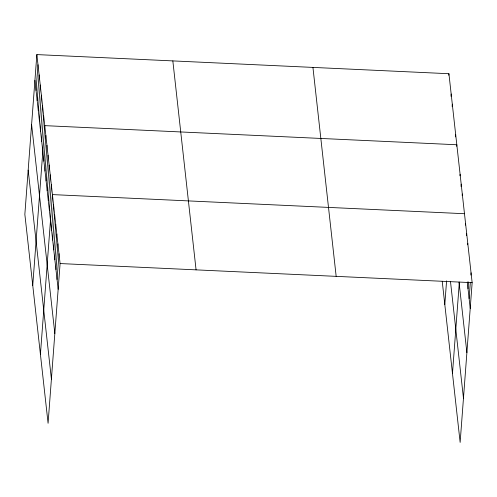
<?xml version="1.0" encoding="UTF-8"?>
<svg xmlns="http://www.w3.org/2000/svg" width="497" height="497" viewBox="0 0 497 497"><rect width="100%" height="100%" fill="white"/><g stroke="black" fill="none" stroke-linecap="round" stroke-linejoin="round"><path stroke-width="0.75" d="M36.859 54.595L24.85 214.331L48.085 423.282L60.094 263.553L36.859 54.595L448.915 73.718L472.15 282.669L460.141 442.405L442.224 281.296M36.051 90.504L37.989 64.747M37.182 100.655L39.12 74.898M38.306 110.8L40.245 85.043M39.437 120.951L41.375 95.194M40.568 131.102L42.5 105.345M41.692 141.247L43.63 115.49M32.746 285.377L44.761 125.642L456.818 144.757L456.706 146.273M43.916 161.252L45.854 135.495M45.016 171.098L46.948 145.341M46.109 180.951L48.047 155.194M47.203 190.798L49.141 165.041M48.296 200.651L50.234 174.894M49.396 210.504L51.328 184.747M40.419 354.33L52.427 194.594L464.484 213.716M51.582 230.204L53.521 204.447M52.682 240.057L54.614 214.3M53.775 249.904L55.714 224.147M54.869 259.757L56.807 234M55.968 269.604L57.901 243.847M57.062 279.457L59 253.7M448.803 75.227L448.915 73.718M451.003 96.288L451.177 94.014M452.133 106.433L452.301 104.165M455.519 136.88L455.687 134.612M444.809 304.493L446.586 280.861M459.986 175.826L460.104 174.31M461.03 186.437L461.197 184.163M462.179 195.526L462.291 194.01M452.475 373.446L459.34 282.159M465.465 225.079L465.577 223.563M466.503 235.69L466.677 233.416M467.652 244.779L467.77 243.269M468.025 288.726L468.534 281.905M469.118 298.573L470.317 282.669M470.883 275.089L471.057 272.816M60.094 263.553L472.15 282.669M467.267 281.905L470.212 308.426M459.054 282.166L466.888 352.64M450.487 281.501L463.465 398.19M312.936 67.406L336.171 276.363M172.838 60.907L196.073 269.859M34.927 80.352L58.155 289.31M31.597 124.567L54.832 333.518M28.174 170.117L51.408 379.074"/></g></svg>
